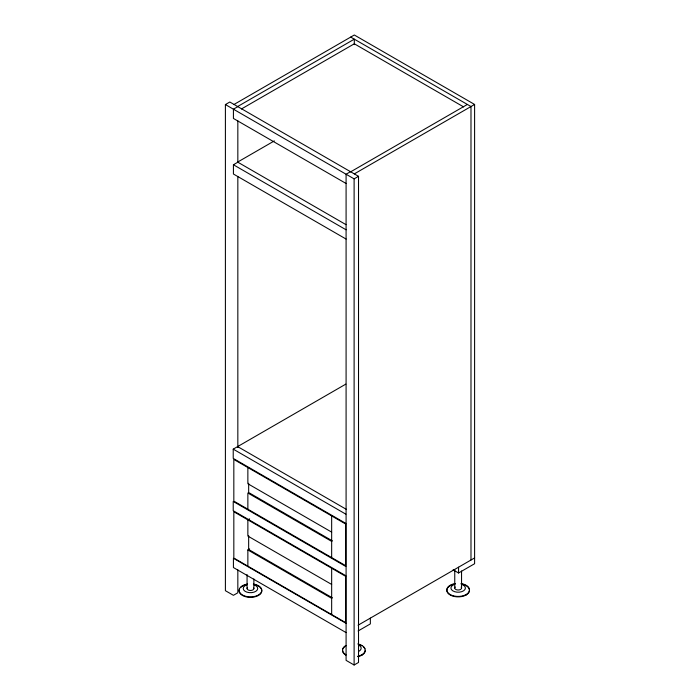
<?xml version="1.0" encoding="UTF-8"?>
<svg xmlns="http://www.w3.org/2000/svg" width="700" height="700" viewBox="0 0 700 700"><rect width="100%" height="100%" fill="white"/><g stroke="black" fill="none" stroke-linecap="round" stroke-linejoin="round"><path stroke-width="1.05" d="M358.715 651.42L359.039 651.184A7.254 4.191 0 0 0 359.039 645.251M237.834 569.835L237.834 592.778L233.424 595.324L225.4 590.695L225.4 104.562L229.819 102.016L358.523 176.321L358.523 662.454L354.113 665L346.089 660.371L346.089 174.239L350.499 171.692M234.027 104.449L354.314 35L474.6 104.449L474.6 563.727L458.561 572.985L453.093 569.826M237.632 106.531L354.314 39.165L354.314 44.634M237.834 106.645L233.424 109.191L233.424 118.449L346.089 183.496M241.395 108.99L354.314 43.794L463.61 106.899M274.33 140.901L237.632 162.085L345.993 224.648M346.089 239.059L233.424 174.011L233.424 164.754L237.834 162.207M350.7 171.806L467.381 104.449M354.314 173.889L474.6 104.449M225.4 104.562L354.113 178.867L358.523 176.321M345.887 523.442L233.223 458.395L233.223 449.137L345.844 384.116M249.62 518.84L247.861 519.855L247.861 536.06L331.66 584.439M247.861 566.151L247.861 549.946L249.62 548.931M358.076 625.214L474.6 557.935M358.085 630.989L370.352 623.91L370.352 618.126M350.7 37.083L470.986 106.531L470.986 560.017M233.424 164.754L346.089 229.801M237.632 446.591L346.517 509.451M233.223 449.137L345.887 514.185M331.66 532.122L247.861 483.744L247.861 467.539M332.456 540.925L248.657 492.537L248.657 483.28M331.66 541.38L247.861 493.001L247.861 509.206M345.887 566.501L233.223 501.454L233.223 510.711L345.887 575.759M332.456 597.87L248.657 549.491L248.657 535.596M247.861 549.946L331.66 598.334M346.089 623.332L233.424 558.285L233.424 567.543L346.089 632.59M466.174 594.528L466.174 594.974M461.554 571.008L461.554 588.079M458.561 567.192L458.561 572.985M454.755 569.844L454.755 587.983M361.926 654.719L361.926 655.165M354.113 178.867L354.113 665M331.66 515.918L331.66 557.585M331.66 568.234L331.66 614.539M253.864 578.935L253.864 588.543M247.065 574.577L247.065 588.446M242.445 585.734L242.445 586.18A11.34 6.545 0 0 1 244.79 585.139M237.834 120.846L237.834 162.356M237.834 176.558L237.834 447.484M461.142 587.09A3.404 1.96 0 0 1 460.504 589.452A3.404 1.96 0 0 1 456.383 589.706L455.691 589.383A3.404 1.96 0 0 1 455.254 587.011M461.09 583.572A11.34 6.545 0 0 1 467.442 593.653A11.34 6.545 0 0 1 448.866 593.653A11.34 6.545 0 0 1 455.219 583.572M461.09 584.019A11.34 6.545 0 0 1 467.442 594.099A11.34 6.545 0 0 1 448.866 594.099A11.34 6.545 0 0 1 455.219 584.019M461.781 584.404A7.254 4.191 0 0 1 463.715 590.721A7.254 4.191 0 0 1 452.594 590.721A7.254 4.191 0 0 1 454.528 584.404M253.767 588.035A3.404 1.96 0 0 1 252.473 590.082A3.404 1.96 0 0 1 248.693 590.17L248.001 589.846A3.404 1.96 0 0 1 247.555 587.475M253.4 584.036A11.34 6.545 0 0 1 259.752 594.116A11.34 6.545 0 0 1 241.176 594.116A11.34 6.545 0 0 1 247.529 584.036M260.286 587.536A11.34 6.545 0 0 1 251.947 597.301A11.34 6.545 0 0 1 239.514 589.111M240.642 587.536A11.34 6.545 0 0 1 241.78 586.6M245.665 584.876A11.34 6.545 0 0 1 247.529 584.483M253.4 584.483A11.34 6.545 0 0 1 255.255 584.876M256.13 585.139A11.34 6.545 0 0 1 259.752 587.055M254.091 584.867A7.254 4.191 0 0 1 256.025 591.185A7.254 4.191 0 0 1 244.904 591.185A7.254 4.191 0 0 1 246.838 584.867M357.787 643.93A11.34 6.545 0 0 1 365.251 650.081A11.34 6.545 0 0 1 357.787 656.241M345.887 654.719A11.34 6.545 0 0 1 345.887 645.452M365.251 650.536A11.34 6.545 0 0 1 357.787 656.688M345.887 655.165A11.34 6.545 0 0 1 342.571 650.536M342.956 648.839A11.34 6.545 0 0 1 345.887 645.899M359.581 644.858A11.34 6.545 0 0 1 361.926 645.899M363.729 647.255A11.34 6.545 0 0 1 364.866 648.839M345.686 524.02L233.826 459.436L233.826 501.104L345.686 565.688L345.686 524.02M345.686 576.336L233.826 511.752L233.826 558.049L345.686 622.641L345.686 576.336"/></g></svg>
